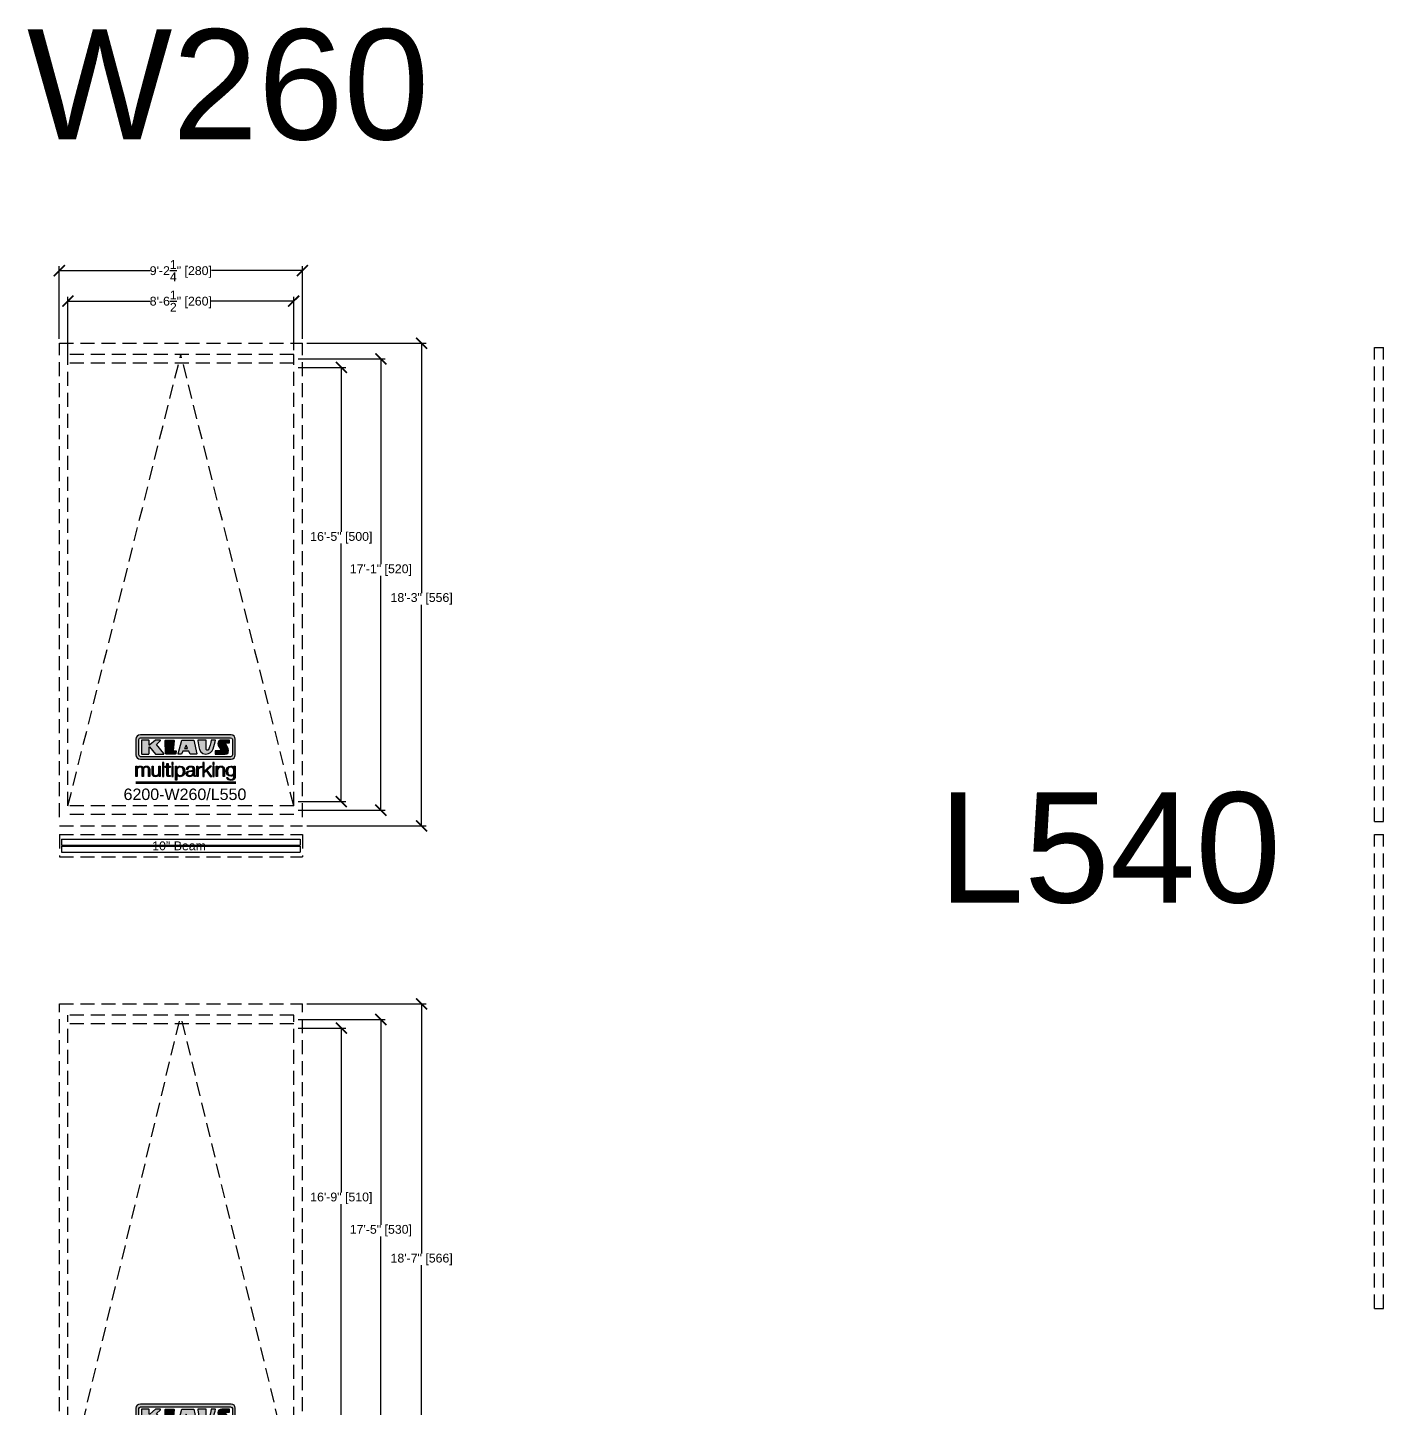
# Model space of a CAD drawing. Extents: x -210816 to 20092, y 4708 to 41486.
# Drawn here: x 17260 to 17874, y 10065 to 10692 of the extents above; entities that cross this region are included whole.
import ezdxf

# ---------------------------------------------------------------- set-up
doc = ezdxf.new("R2010")
doc.units = 0
doc.header["$MEASUREMENT"] = 0
doc.linetypes.add('DASHED', pattern=[0.2067, 0.1654, -0.0413])
doc.linetypes.add('HIDDEN', pattern=[9.525, 6.35, -3.175])
doc.layers.get('0').update_dxf_attribs({"linetype": 'CONTINUOUS'})
doc.layers.get('DEFPOINTS').update_dxf_attribs({"linetype": 'CONTINUOUS'})
for name, color, linetype in [('DIM', 6, 'CONTINUOUS'), ('KLAUS', 30, 'CONTINUOUS'), ('LOGO', 7, 'CONTINUOUS')]:
    doc.layers.add(name, color=color, linetype=linetype)
doc.styles.get("Standard").update_dxf_attribs({"font": 'arial.ttf'})
doc.dimstyles.get("Standard").update_dxf_attribs({"dimtxt": 5, "dimasz": 5, "dimexe": 2, "dimexo": 2, "dimgap": 0.09, "dimtad": 0, "dimtih": 1, "dimtoh": 1, "dimdec": 1, "dimzin": 0, "dimdsep": 46, "dimlunit": 4, "dimtxsty": 'Standard', "dimblk": 'ARCHTICK', "dimcen": -0.09, "dimadec": 0, "dimazin": 0, "dimtfac": 1, "dimtdec": 4, "dimtofl": 0, "dimtmove": 0, "dimatfit": 3, "dimldrblk": 'ARCHTICK', "dimfxl": 1, "dimtolj": 1, "dimtzin": 0, "dimarcsym": 0})

# ---------------------------------------------------------------- blocks, each defined once
blk = doc.blocks.new('A$C7875')
at = {"layer": 'KLAUS', "linetype": 'HIDDEN'}
for p, q in [((0, 0), (0, 215)), ((0, 215), (4, 215)), ((4, 0), (4, 215)), ((0, 0), (4, 0))]:
    blk.add_line(p, q, dxfattribs=at)
blk = doc.blocks.new('A$C6765')
at = {"layer": 'KLAUS', "color": 5, "linetype": 'HIDDEN'}
for p, q in [((0, 10), (110.22, 10)), ((0, 10), (0, 0)), ((110.22, 10), (110.22, 0)), ((0, 0), (110.22, 0))]:
    blk.add_line(p, q, dxfattribs=at)
at = {"layer": 'KLAUS'}
for p, q in [((1, 8), (109.22, 8)), ((1, 8), (1, 5.25)), ((109.22, 8), (109.22, 5.25)), ((1, 5.25), (109.22, 5.25)), ((1, 4.75), (109.22, 4.75)), ((1, 4.75), (1, 2)), ((1, 2), (109.22, 2)), ((109.22, 4.75), (109.22, 2))]:
    blk.add_line(p, q, dxfattribs=at)
at = {"layer": 'DIM', "linetype": 'DASHED'}
blk.add_text('10" Beam', height=4, dxfattribs=at).set_placement((42.14, 2.93))
blk = doc.blocks.new('_ARCHTICK')
at = {"color": 0, "linetype": 'ByBlock', "const_width": 0.15}
blk.add_lwpolyline([(-0.5, -0.5), (0.5, 0.5)], dxfattribs=at)
blk = doc.blocks.new('*D13100')
at = {"layer": 'DEFPOINTS', "color": 0}
for p in [(17380.23, 10541.68), (17380.23, 10336.93), (17419.78, 10336.93)]:
    blk.add_point(p, dxfattribs=at)
at = {"layer": 'DIM', "color": 0, "lineweight": -2}
for p, q in [((17382.23, 10541.68), (17421.78, 10541.68)), ((17419.78, 10541.68), (17419.78, 10448.48)), ((17419.78, 10336.93), (17419.78, 10443.18)), ((17382.23, 10336.93), (17421.78, 10336.93))]:
    blk.add_line(p, q, dxfattribs=at)
at = {"layer": 'DIM', "color": 0, "lineweight": -2, "xscale": 5, "yscale": 5, "zscale": 5}
for p, rotation in [((17419.78, 10541.68), 90), ((17419.78, 10336.93), 270)]:
    blk.add_blockref('_ARCHTICK', p, dxfattribs=dict(at, rotation=rotation))
at = {"layer": 'DIM', "color": 0, "insert": (17419.78, 10445.83), "char_height": 4, "attachment_point": 5}
blk.add_mtext('\\A1;17\'-1" [520]', dxfattribs=at)
blk = doc.blocks.new('*D13101')
at = {"layer": 'DEFPOINTS', "color": 0}
for p in [(17384.17, 10548.8), (17384.17, 10329.8), (17438.27, 10329.8)]:
    blk.add_point(p, dxfattribs=at)
at = {"layer": 'DIM', "color": 0, "lineweight": -2}
for p, q in [((17386.17, 10548.8), (17440.27, 10548.8)), ((17438.27, 10548.8), (17438.27, 10435.43)), ((17438.27, 10329.8), (17438.27, 10430.13)), ((17386.17, 10329.8), (17440.27, 10329.8))]:
    blk.add_line(p, q, dxfattribs=at)
at = {"layer": 'DIM', "color": 0, "lineweight": -2, "xscale": 5, "yscale": 5, "zscale": 5}
for p, rotation in [((17438.27, 10548.8), 90), ((17438.27, 10329.8), 270)]:
    blk.add_blockref('_ARCHTICK', p, dxfattribs=dict(at, rotation=rotation))
at = {"layer": 'DIM', "color": 0, "insert": (17438.27, 10432.78), "char_height": 4, "attachment_point": 5}
blk.add_mtext('\\A1;18\'-3" [556]', dxfattribs=at)
blk = doc.blocks.new('*D13102')
at = {"layer": 'DEFPOINTS', "color": 0}
for p in [(17380.23, 10537.78), (17380.23, 10340.8), (17401.84, 10340.8)]:
    blk.add_point(p, dxfattribs=at)
at = {"layer": 'DIM', "color": 0, "lineweight": -2}
for p, q in [((17382.23, 10537.78), (17403.84, 10537.78)), ((17401.84, 10537.78), (17401.84, 10463.17)), ((17401.84, 10340.8), (17401.84, 10457.86)), ((17382.23, 10340.8), (17403.84, 10340.8))]:
    blk.add_line(p, q, dxfattribs=at)
at = {"layer": 'DIM', "color": 0, "lineweight": -2, "xscale": 5, "yscale": 5, "zscale": 5}
for p, rotation in [((17401.84, 10537.78), 90), ((17401.84, 10340.8), 270)]:
    blk.add_blockref('_ARCHTICK', p, dxfattribs=dict(at, rotation=rotation))
at = {"layer": 'DIM', "color": 0, "insert": (17401.84, 10460.51), "char_height": 4, "attachment_point": 5}
blk.add_mtext('\\A1;16\'-5" [500]', dxfattribs=at)
blk = doc.blocks.new('*D13103')
at = {"layer": 'DEFPOINTS', "color": 0}
for p in [(17380.23, 10241.94), (17380.23, 10033.19), (17419.78, 10033.19)]:
    blk.add_point(p, dxfattribs=at)
at = {"layer": 'DIM', "color": 0, "lineweight": -2}
for p, q in [((17382.23, 10241.94), (17421.78, 10241.94)), ((17419.78, 10241.94), (17419.78, 10148.75)), ((17419.78, 10033.19), (17419.78, 10143.45)), ((17382.23, 10033.19), (17421.78, 10033.19))]:
    blk.add_line(p, q, dxfattribs=at)
at = {"layer": 'DIM', "color": 0, "lineweight": -2, "xscale": 5, "yscale": 5, "zscale": 5}
for p, rotation in [((17419.78, 10241.94), 90), ((17419.78, 10033.19), 270)]:
    blk.add_blockref('_ARCHTICK', p, dxfattribs=dict(at, rotation=rotation))
at = {"layer": 'DIM', "color": 0, "insert": (17419.78, 10146.1), "char_height": 4, "attachment_point": 5}
blk.add_mtext('\\A1;17\'-5" [530]', dxfattribs=at)
blk = doc.blocks.new('*D13104')
at = {"layer": 'DEFPOINTS', "color": 0}
for p in [(17384.17, 10248.97), (17384.17, 10026.17), (17438.27, 10026.17)]:
    blk.add_point(p, dxfattribs=at)
at = {"layer": 'DIM', "color": 0, "lineweight": -2}
for p, q in [((17386.17, 10248.97), (17440.27, 10248.97)), ((17438.27, 10248.97), (17438.27, 10135.7)), ((17438.27, 10026.17), (17438.27, 10130.4)), ((17386.17, 10026.17), (17440.27, 10026.17))]:
    blk.add_line(p, q, dxfattribs=at)
at = {"layer": 'DIM', "color": 0, "lineweight": -2, "xscale": 5, "yscale": 5, "zscale": 5}
for p, rotation in [((17438.27, 10248.97), 90), ((17438.27, 10026.17), 270)]:
    blk.add_blockref('_ARCHTICK', p, dxfattribs=dict(at, rotation=rotation))
at = {"layer": 'DIM', "color": 0, "insert": (17438.27, 10133.05), "char_height": 4, "attachment_point": 5}
blk.add_mtext('\\A1;18\'-7" [566]', dxfattribs=at)
blk = doc.blocks.new('*D13105')
at = {"layer": 'DEFPOINTS', "color": 0}
for p in [(17380.23, 10238.04), (17380.23, 10037.19), (17401.84, 10037.19)]:
    blk.add_point(p, dxfattribs=at)
at = {"layer": 'DIM', "color": 0, "lineweight": -2}
for p, q in [((17382.23, 10238.04), (17403.84, 10238.04)), ((17401.84, 10238.04), (17401.84, 10163.44)), ((17401.84, 10037.19), (17401.84, 10158.13)), ((17382.23, 10037.19), (17403.84, 10037.19))]:
    blk.add_line(p, q, dxfattribs=at)
at = {"layer": 'DIM', "color": 0, "lineweight": -2, "xscale": 5, "yscale": 5, "zscale": 5}
for p, rotation in [((17401.84, 10238.04), 90), ((17401.84, 10037.19), 270)]:
    blk.add_blockref('_ARCHTICK', p, dxfattribs=dict(at, rotation=rotation))
at = {"layer": 'DIM', "color": 0, "insert": (17401.84, 10160.78), "char_height": 4, "attachment_point": 5}
blk.add_mtext('\\A1;16\'-9" [510]', dxfattribs=at)
blk = doc.blocks.new('*D13109')
at = {"layer": 'DEFPOINTS', "color": 0}
for p in [(17384.17, 10581.71), (17273.94, 10548.8), (17384.17, 10548.8)]:
    blk.add_point(p, dxfattribs=at)
at = {"layer": 'DIM', "color": 0, "lineweight": -2}
for p, q in [((17273.94, 10550.8), (17273.94, 10583.71)), ((17384.17, 10550.8), (17384.17, 10583.71)), ((17273.94, 10581.71), (17315.2, 10581.71)), ((17384.17, 10581.71), (17342.91, 10581.71))]:
    blk.add_line(p, q, dxfattribs=at)
at = {"layer": 'DIM', "color": 0, "lineweight": -2, "xscale": 5, "yscale": 5, "zscale": 5, "rotation": 180}
blk.add_blockref('_ARCHTICK', (17273.94, 10581.71), dxfattribs=at)
at = {"layer": 'DIM', "color": 0, "lineweight": -2, "xscale": 5, "yscale": 5, "zscale": 5}
blk.add_blockref('_ARCHTICK', (17384.17, 10581.71), dxfattribs=at)
at = {"layer": 'DIM', "color": 0, "insert": (17329.05, 10581.71), "char_height": 4, "attachment_point": 5}
blk.add_mtext('\\A1;9\'-2{\\H1.000000x;\\S1/4;}" [280]', dxfattribs=at)
blk = doc.blocks.new('*D13110')
at = {"layer": 'DEFPOINTS', "color": 0}
for p in [(17380.23, 10567.87), (17277.87, 10541.68), (17380.23, 10543.68)]:
    blk.add_point(p, dxfattribs=at)
at = {"layer": 'DIM', "color": 0, "lineweight": -2}
for p, q in [((17277.87, 10543.68), (17277.87, 10569.87)), ((17380.23, 10545.68), (17380.23, 10569.87)), ((17277.87, 10567.87), (17315.25, 10567.87)), ((17380.23, 10567.87), (17342.86, 10567.87))]:
    blk.add_line(p, q, dxfattribs=at)
at = {"layer": 'DIM', "color": 0, "lineweight": -2, "xscale": 5, "yscale": 5, "zscale": 5, "rotation": 180}
blk.add_blockref('_ARCHTICK', (17277.87, 10567.87), dxfattribs=at)
at = {"layer": 'DIM', "color": 0, "lineweight": -2, "xscale": 5, "yscale": 5, "zscale": 5}
blk.add_blockref('_ARCHTICK', (17380.23, 10567.87), dxfattribs=at)
at = {"layer": 'DIM', "color": 0, "insert": (17329.05, 10567.87), "char_height": 4, "attachment_point": 5}
blk.add_mtext('\\A1;8\'-6{\\H1.000000x;\\S1/2;}" [260]', dxfattribs=at)
blk = doc.blocks.new('KLAUS')
at = {"layer": 'LOGO'}
h = blk.add_hatch(color=8, dxfattribs=at)
h.dxf.hatch_style = 2
edge = h.paths.add_edge_path()
edge.add_spline(control_points=[(3.6, 29.1), (2.9, 29.1), (2.3, 28.5), (2.3, 27.8), (2.3, 27.8), (2.3, 16.1), (2.3, 16.1), (2.3, 15.4), (2.9, 14.8), (3.6, 14.8), (3.6, 14.8), (71.2, 14.8), (71.2, 14.8), (71.9, 14.8), (72.5, 15.4), (72.5, 16.1), (72.5, 16.1), (72.5, 27.8), (72.5, 27.8), (72.5, 28.5), (71.9, 29.1), (71.2, 29.1), (71.2, 29.1), (3.6, 29.1), (3.6, 29.1), (3.6, 29.1), (3.6, 29.1), (3.6, 29.1)], knot_values=[0, 0, 0, 0, 1, 1, 1, 2, 2, 2, 3, 3, 3, 4, 4, 4, 5, 5, 5, 6, 6, 6, 7, 7, 7, 8, 8, 8, 9, 9, 9, 9], degree=3, periodic=0)
edge = h.paths.add_edge_path()
edge.add_spline(control_points=[(3.4, 31.2), (3.4, 31.2), (71.5, 31.2), (71.5, 31.2), (73.3, 31.2), (74.7, 29.8), (74.7, 28), (74.7, 28), (74.7, 16.2), (74.7, 16.2), (74.7, 14.4), (73.3, 12.9), (71.5, 12.9), (71.5, 12.9), (3.4, 12.9), (3.4, 12.9), (1.6, 12.9), (0.1, 14.4), (0.1, 16.2), (0.1, 16.2), (0.1, 28), (0.1, 28), (0.1, 29.8), (1.6, 31.2), (3.4, 31.2), (3.4, 31.2), (3.4, 31.2), (3.4, 31.2)], knot_values=[0, 0, 0, 0, 1, 1, 1, 2, 2, 2, 3, 3, 3, 4, 4, 4, 5, 5, 5, 6, 6, 6, 7, 7, 7, 8, 8, 8, 9, 9, 9, 9], degree=3, periodic=0)
h = blk.add_hatch(color=8, dxfattribs=at)
h.dxf.hatch_style = 2
edge = h.paths.add_edge_path()
edge.add_spline(control_points=[(4.5, 27.3), (4.5, 27.3), (9.7, 27.3), (9.7, 27.3), (9.8, 27.3), (10, 27.2), (10, 27.1), (10, 27.1), (10, 23.7), (10, 23.7), (10, 23.7), (9.9, 23.6), (10, 23.6), (10.1, 23.5), (10.2, 23.6), (10.2, 23.6), (10.2, 23.6), (10.5, 23.7), (10.5, 23.7), (10.5, 23.7), (14.9, 27.3), (14.9, 27.3), (14.9, 27.3), (18.4, 27.3), (18.4, 27.3), (18.4, 27.3), (18.5, 27.3), (18.6, 27.2), (18.6, 27), (18.5, 26.9), (18.5, 26.9), (18.5, 26.9), (15.5, 24.1), (15.5, 24.1), (15.5, 24.1), (21.1, 17.1), (21.1, 17.1), (21.1, 17.1), (21.1, 16.9), (21.1, 16.9), (21.1, 16.8), (21, 16.8), (21, 16.8), (21, 16.8), (14.7, 16.8), (14.7, 16.8), (14.7, 16.8), (10.3, 22.2), (10.3, 22.2), (10.3, 22.2), (10.2, 22.2), (10.1, 22.2), (10, 22.2), (10, 22.1), (10, 22.1), (10, 22.1), (10, 17.1), (10, 17.1), (10, 16.9), (9.8, 16.8), (9.7, 16.8), (9.7, 16.8), (4.5, 16.8), (4.5, 16.8), (4.4, 16.8), (4.2, 16.9), (4.2, 17.1), (4.2, 17.1), (4.2, 27.1), (4.2, 27.1), (4.2, 27.2), (4.4, 27.3), (4.5, 27.3), (4.5, 27.3), (4.5, 27.3), (4.5, 27.3)], knot_values=[0, 0, 0, 0, 1, 1, 1, 2, 2, 2, 3, 3, 3, 4, 4, 4, 5, 5, 5, 6, 6, 6, 7, 7, 7, 8, 8, 8, 9, 9, 9, 10, 10, 10, 11, 11, 11, 12, 12, 12, 13, 13, 13, 14, 14, 14, 15, 15, 15, 16, 16, 16, 17, 17, 17, 18, 18, 18, 19, 19, 19, 20, 20, 20, 21, 21, 21, 22, 22, 22, 23, 23, 23, 24, 24, 24, 25, 25, 25, 25], degree=3, periodic=0)
h = blk.add_hatch(color=8, dxfattribs=at)
h.dxf.hatch_style = 2
h.paths.add_polyline_path([(22.4, 17.1), (22, 27.1), (22.2, 27.3), (28.5, 27.3), (28.9, 27), (28, 19.1), (30.3, 19.1), (30.4, 18.9), (30.1, 17), (29.5, 16.8), (22.6, 16.8)])
h = blk.add_hatch(color=8, dxfattribs=at)
h.paths.add_polyline_path([(36.5, 21), (38.9, 21), (37.9, 23.6)])
h.paths.add_polyline_path([(34.5, 27.3), (43.6, 27.3), (45.8, 16.9), (45.6, 16.8), (40.8, 16.8), (39.9, 18.9), (35.4, 18.9), (34.3, 16.8), (31.8, 16.8), (31.7, 17)])
h = blk.add_hatch(color=8, dxfattribs=at)
h.dxf.hatch_style = 2
edge = h.paths.add_edge_path()
edge.add_spline(control_points=[(52.7, 27.3), (52.7, 27.3), (52.9, 20.1), (52.9, 20.1), (53, 19.9), (53.2, 19.8), (53.4, 19.7), (53.9, 19.6), (54.4, 19.6), (54.6, 20), (55.2, 21.3), (56.3, 25.4), (56.6, 27.3), (56.6, 27.3), (59.8, 27.3), (59.8, 27.3), (58.8, 23.9), (58.6, 16.8), (52.6, 16.8), (48.7, 16.7), (48, 19.4), (47.3, 22.2), (46.9, 23.7), (46.5, 27.3), (46.5, 27.3), (46.5, 27.3), (52.7, 27.3), (52.7, 27.3), (52.7, 27.3), (52.7, 27.3), (52.7, 27.3)], knot_values=[0, 0, 0, 0, 1, 1, 1, 2, 2, 2, 3, 3, 3, 4, 4, 4, 5, 5, 5, 6, 6, 6, 7, 7, 7, 8, 8, 8, 9, 9, 9, 10, 10, 10, 10], degree=3, periodic=0)
h = blk.add_hatch(color=8, dxfattribs=at)
h.dxf.hatch_style = 2
edge = h.paths.add_edge_path()
edge.add_spline(control_points=[(64.5, 27.3), (64.5, 27.3), (70.3, 27.3), (70.3, 27.3), (70.3, 26.5), (70.3, 26), (70.3, 25.1), (70.3, 25.1), (67.3, 25.1), (67.3, 25.1), (67.2, 25), (67.2, 25.1), (67.2, 24.9), (67.2, 24.9), (69.7, 20.4), (69.7, 19.6), (69.7, 16.4), (67.2, 16.8), (65.9, 16.8), (65.9, 16.8), (59.6, 16.8), (59.6, 16.8), (59.6, 17.8), (59.6, 18.2), (59.6, 19.1), (59.6, 19.1), (63.8, 19.1), (63.8, 19.1), (63.8, 19.2), (63.8, 19.1), (63.8, 19.3), (63.8, 20.3), (61.6, 23.1), (61.6, 24.6), (61.6, 26.3), (62.8, 27.3), (64.5, 27.3), (64.5, 27.3), (64.5, 27.3), (64.5, 27.3)], knot_values=[0, 0, 0, 0, 1, 1, 1, 2, 2, 2, 3, 3, 3, 4, 4, 4, 5, 5, 5, 6, 6, 6, 7, 7, 7, 8, 8, 8, 9, 9, 9, 10, 10, 10, 11, 11, 11, 12, 12, 12, 13, 13, 13, 13], degree=3, periodic=0)
h = blk.add_hatch(color=30, dxfattribs=at)
h.dxf.hatch_style = 2
h.paths.add_polyline_path([(20.1, 0), (21, 0), (21, 10.5), (20.1, 10.5)])
h = blk.add_hatch(color=30, dxfattribs=at)
h.paths.add_polyline_path([(27.1, 0), (28, 0), (28, 7.6), (27.1, 7.6)])
h.paths.add_polyline_path([(27.1, 9), (28, 9), (28, 10.5), (27.1, 10.5)])
h = blk.add_hatch(color=30, dxfattribs=at)
h.dxf.hatch_style = 2
h.paths.add_polyline_path([(50.4, 0), (51.3, 0), (51.3, 2.9), (52.8, 4.1), (55.8, 0), (57, 0), (53.5, 4.8), (56.7, 7.6), (55.5, 7.6), (51.3, 3.9), (51.3, 10.5), (50.4, 10.5)])
h = blk.add_hatch(color=30, dxfattribs=at)
h.paths.add_polyline_path([(57.7, 0), (58.7, 0), (58.7, 7.6), (57.7, 7.6)])
h.paths.add_polyline_path([(57.7, 9), (58.7, 9), (58.7, 10.5), (57.7, 10.5)])
h = blk.add_hatch(color=30, dxfattribs=at)
h.dxf.hatch_style = 2
edge = h.paths.add_edge_path()
edge.add_spline(control_points=[(0, 0), (0, 0), (0.9, 0), (0.9, 0), (0.9, 0), (0.9, 4.2), (0.9, 4.2), (0.9, 5.8), (1.6, 7), (3.2, 7), (4.3, 7), (4.8, 6.1), (4.8, 5.1), (4.8, 5.1), (4.8, 0), (4.8, 0), (4.8, 0), (5.7, 0), (5.7, 0), (5.7, 0), (5.7, 4.3), (5.7, 4.3), (5.7, 5.7), (6.1, 7), (7.7, 7), (9, 7), (9.5, 6.3), (9.5, 5.1), (9.5, 5.1), (9.5, 0), (9.5, 0), (9.5, 0), (10.4, 0), (10.4, 0), (10.4, 0), (10.4, 5.1), (10.4, 5.1), (10.4, 6.9), (9.6, 7.8), (7.9, 7.8), (6.9, 7.8), (6, 7.3), (5.5, 6.3), (5.3, 7.3), (4.4, 7.8), (3.4, 7.8), (2.2, 7.8), (1.4, 7.2), (0.9, 6.3), (0.9, 6.3), (0.9, 6.3), (0.9, 6.3), (0.9, 6.3), (0.9, 7.6), (0.9, 7.6), (0.9, 7.6), (0, 7.6), (0, 7.6), (0, 7.6), (0, 0), (0, 0), (0, 0), (0, 0), (0, 0)], knot_values=[0, 0, 0, 0, 1, 1, 1, 2, 2, 2, 3, 3, 3, 4, 4, 4, 5, 5, 5, 6, 6, 6, 7, 7, 7, 8, 8, 8, 9, 9, 9, 10, 10, 10, 11, 11, 11, 12, 12, 12, 13, 13, 13, 14, 14, 14, 15, 15, 15, 16, 16, 16, 17, 17, 17, 18, 18, 18, 19, 19, 19, 20, 20, 20, 21, 21, 21, 21], degree=3, periodic=0)
h = blk.add_hatch(color=30, dxfattribs=at)
h.dxf.hatch_style = 2
edge = h.paths.add_edge_path()
edge.add_spline(control_points=[(18.3, 7.6), (18.3, 7.6), (17.4, 7.6), (17.4, 7.6), (17.4, 7.6), (17.4, 3.6), (17.4, 3.6), (17.4, 2), (16.7, 0.6), (15.1, 0.6), (13.7, 0.6), (13.1, 1.3), (13.1, 2.6), (13.1, 2.6), (13.1, 7.6), (13.1, 7.6), (13.1, 7.6), (12.2, 7.6), (12.2, 7.6), (12.2, 7.6), (12.2, 2.6), (12.2, 2.6), (12.2, 0.9), (12.9, -0.2), (14.8, -0.2), (16, -0.2), (17, 0.4), (17.4, 1.4), (17.4, 1.4), (17.5, 1.4), (17.5, 1.4), (17.5, 1.4), (17.5, 0), (17.5, 0), (17.5, 0), (18.3, 0), (18.3, 0), (18.3, 0), (18.3, 7.6), (18.3, 7.6), (18.3, 7.6), (18.3, 7.6), (18.3, 7.6)], knot_values=[0, 0, 0, 0, 1, 1, 1, 2, 2, 2, 3, 3, 3, 4, 4, 4, 5, 5, 5, 6, 6, 6, 7, 7, 7, 8, 8, 8, 9, 9, 9, 10, 10, 10, 11, 11, 11, 12, 12, 12, 13, 13, 13, 14, 14, 14, 14], degree=3, periodic=0)
h = blk.add_hatch(color=30, dxfattribs=at)
h.dxf.hatch_style = 2
edge = h.paths.add_edge_path()
edge.add_spline(control_points=[(24.2, 9.8), (24.2, 9.8), (23.3, 9.8), (23.3, 9.8), (23.3, 9.8), (23.3, 7.6), (23.3, 7.6), (23.3, 7.6), (22, 7.6), (22, 7.6), (22, 7.6), (22, 6.8), (22, 6.8), (22, 6.8), (23.3, 6.8), (23.3, 6.8), (23.3, 6.8), (23.3, 1.6), (23.3, 1.6), (23.3, 0.3), (23.7, -0.1), (24.9, -0.1), (25.2, -0.1), (25.5, -0.1), (25.8, -0.1), (25.8, -0.1), (25.8, 0.7), (25.8, 0.7), (25.5, 0.7), (25.2, 0.7), (25, 0.7), (24.3, 0.7), (24.2, 1.1), (24.2, 1.7), (24.2, 1.7), (24.2, 6.8), (24.2, 6.8), (24.2, 6.8), (25.8, 6.8), (25.8, 6.8), (25.8, 6.8), (25.8, 7.6), (25.8, 7.6), (25.8, 7.6), (24.2, 7.6), (24.2, 7.6), (24.2, 7.6), (24.2, 9.8), (24.2, 9.8), (24.2, 9.8), (24.2, 9.8), (24.2, 9.8)], knot_values=[0, 0, 0, 0, 1, 1, 1, 2, 2, 2, 3, 3, 3, 4, 4, 4, 5, 5, 5, 6, 6, 6, 7, 7, 7, 8, 8, 8, 9, 9, 9, 10, 10, 10, 11, 11, 11, 12, 12, 12, 13, 13, 13, 14, 14, 14, 15, 15, 15, 16, 16, 16, 17, 17, 17, 17], degree=3, periodic=0)
h = blk.add_hatch(color=30, dxfattribs=at)
edge = h.paths.add_edge_path()
edge.add_spline(control_points=[(35.8, 3.8), (35.8, 2.2), (35.1, 0.6), (33.4, 0.6), (31.4, 0.6), (30.7, 2.2), (30.7, 3.8), (30.7, 5.5), (31.3, 7), (33.4, 7), (35.1, 7), (35.8, 5.3), (35.8, 3.8), (35.8, 3.8), (35.8, 3.8), (35.8, 3.8)], knot_values=[0, 0, 0, 0, 1, 1, 1, 2, 2, 2, 3, 3, 3, 4, 4, 4, 5, 5, 5, 5], degree=3, periodic=0)
edge = h.paths.add_edge_path()
edge.add_spline(control_points=[(29.8, -2.8), (29.8, -2.8), (30.7, -2.8), (30.7, -2.8), (30.7, -2.8), (30.7, 1.4), (30.7, 1.4), (30.7, 1.4), (30.7, 1.4), (30.7, 1.4), (31.1, 0.4), (32.2, -0.2), (33.4, -0.2), (35.7, -0.2), (36.8, 1.6), (36.8, 3.8), (36.8, 5.9), (35.7, 7.8), (33.4, 7.8), (32.2, 7.8), (31.1, 7.1), (30.7, 6.1), (30.7, 6.1), (30.6, 6.1), (30.6, 6.1), (30.6, 6.1), (30.6, 7.6), (30.6, 7.6), (30.6, 7.6), (29.8, 7.6), (29.8, 7.6), (29.8, 7.6), (29.8, -2.8), (29.8, -2.8), (29.8, -2.8), (29.8, -2.8), (29.8, -2.8)], knot_values=[0, 0, 0, 0, 1, 1, 1, 2, 2, 2, 3, 3, 3, 4, 4, 4, 5, 5, 5, 6, 6, 6, 7, 7, 7, 8, 8, 8, 9, 9, 9, 10, 10, 10, 11, 11, 11, 12, 12, 12, 12], degree=3, periodic=0)
h = blk.add_hatch(color=30, dxfattribs=at)
edge = h.paths.add_edge_path()
edge.add_spline(control_points=[(43, 2.9), (43, 1.4), (41.8, 0.6), (40.4, 0.6), (39.5, 0.6), (38.7, 1.1), (38.7, 2), (38.7, 3.5), (40.7, 3.5), (42.2, 3.8), (42.5, 3.8), (42.9, 3.9), (43, 4.1), (43, 4.1), (43, 4.1), (43, 4.1), (43, 4.1), (43, 2.9), (43, 2.9), (43, 2.9), (43, 2.9), (43, 2.9)], knot_values=[0, 0, 0, 0, 1, 1, 1, 2, 2, 2, 3, 3, 3, 4, 4, 4, 5, 5, 5, 6, 6, 6, 7, 7, 7, 7], degree=3, periodic=0)
edge = h.paths.add_edge_path()
edge.add_spline(control_points=[(39, 5.2), (39.1, 6.5), (39.9, 7), (41.1, 7), (42.1, 7), (43, 6.7), (43, 5.4), (43, 4.6), (42.6, 4.5), (41.8, 4.4), (39.9, 4.2), (37.8, 4.1), (37.8, 2), (37.8, 0.5), (38.9, -0.2), (40.3, -0.2), (41.8, -0.2), (42.4, 0.3), (43.1, 1.3), (43.1, 1.3), (43.1, 1.3), (43.1, 1.3), (43.1, 0.5), (43.2, 0), (44.2, 0), (44.4, 0), (44.6, 0), (44.8, 0.1), (44.8, 0.1), (44.8, 0.8), (44.8, 0.8), (44.7, 0.8), (44.6, 0.8), (44.5, 0.8), (44.1, 0.8), (44, 1), (44, 1.3), (44, 1.3), (44, 5.3), (44, 5.3), (44, 7.4), (42.5, 7.8), (41.2, 7.8), (39.4, 7.8), (38.2, 7), (38.1, 5.2), (38.1, 5.2), (39, 5.2), (39, 5.2), (39, 5.2), (39, 5.2), (39, 5.2)], knot_values=[0, 0, 0, 0, 1, 1, 1, 2, 2, 2, 3, 3, 3, 4, 4, 4, 5, 5, 5, 6, 6, 6, 7, 7, 7, 8, 8, 8, 9, 9, 9, 10, 10, 10, 11, 11, 11, 12, 12, 12, 13, 13, 13, 14, 14, 14, 15, 15, 15, 16, 16, 16, 17, 17, 17, 17], degree=3, periodic=0)
h = blk.add_hatch(color=30, dxfattribs=at)
h.dxf.hatch_style = 2
edge = h.paths.add_edge_path()
edge.add_spline(control_points=[(45.8, 0), (45.8, 0), (46.7, 0), (46.7, 0), (46.7, 0), (46.7, 4), (46.7, 4), (46.7, 5.6), (47.9, 6.8), (49.5, 6.7), (49.5, 6.7), (49.5, 7.7), (49.5, 7.7), (48.2, 7.7), (47.1, 7), (46.7, 5.8), (46.7, 5.8), (46.6, 5.8), (46.6, 5.8), (46.6, 5.8), (46.6, 7.6), (46.6, 7.6), (46.6, 7.6), (45.8, 7.6), (45.8, 7.6), (45.8, 7.6), (45.8, 0), (45.8, 0), (45.8, 0), (45.8, 0), (45.8, 0)], knot_values=[0, 0, 0, 0, 1, 1, 1, 2, 2, 2, 3, 3, 3, 4, 4, 4, 5, 5, 5, 6, 6, 6, 7, 7, 7, 8, 8, 8, 9, 9, 9, 10, 10, 10, 10], degree=3, periodic=0)
h = blk.add_hatch(color=30, dxfattribs=at)
h.dxf.hatch_style = 2
edge = h.paths.add_edge_path()
edge.add_spline(control_points=[(60.4, 0), (60.4, 0), (61.3, 0), (61.3, 0), (61.3, 0), (61.3, 4.4), (61.3, 4.4), (61.4, 5.9), (62.2, 7), (63.7, 7), (65.2, 7), (65.6, 6), (65.6, 4.7), (65.6, 4.7), (65.6, 0), (65.6, 0), (65.6, 0), (66.5, 0), (66.5, 0), (66.5, 0), (66.5, 4.9), (66.5, 4.9), (66.5, 6.7), (65.9, 7.8), (63.8, 7.8), (62.7, 7.8), (61.7, 7.2), (61.4, 6.3), (61.4, 6.3), (61.3, 6.3), (61.3, 6.3), (61.3, 6.3), (61.3, 7.6), (61.3, 7.6), (61.3, 7.6), (60.4, 7.6), (60.4, 7.6), (60.4, 7.6), (60.4, 0), (60.4, 0), (60.4, 0), (60.4, 0), (60.4, 0)], knot_values=[0, 0, 0, 0, 1, 1, 1, 2, 2, 2, 3, 3, 3, 4, 4, 4, 5, 5, 5, 6, 6, 6, 7, 7, 7, 8, 8, 8, 9, 9, 9, 10, 10, 10, 11, 11, 11, 12, 12, 12, 13, 13, 13, 14, 14, 14, 14], degree=3, periodic=0)
h = blk.add_hatch(color=30, dxfattribs=at)
edge = h.paths.add_edge_path()
edge.add_spline(control_points=[(71.3, 0.9), (69.6, 0.9), (68.8, 2.3), (68.8, 3.9), (68.8, 5.4), (69.6, 7), (71.3, 7), (73.1, 7), (73.7, 5.3), (73.7, 3.9), (73.7, 2.3), (72.9, 0.9), (71.3, 0.9), (71.3, 0.9), (71.3, 0.9), (71.3, 0.9)], knot_values=[0, 0, 0, 0, 1, 1, 1, 2, 2, 2, 3, 3, 3, 4, 4, 4, 5, 5, 5, 5], degree=3, periodic=0)
edge = h.paths.add_edge_path()
edge.add_spline(control_points=[(74.7, 7.6), (74.7, 7.6), (73.7, 7.6), (73.7, 7.6), (73.7, 7.6), (73.7, 6.3), (73.7, 6.3), (73.7, 6.3), (73.7, 6.3), (73.7, 6.3), (73.4, 7.1), (72.4, 7.8), (71.3, 7.8), (69.1, 7.8), (67.9, 6), (67.9, 4), (67.9, 1.8), (68.9, 0.1), (71.3, 0.1), (72.4, 0.1), (73.3, 0.7), (73.7, 1.6), (73.7, 1.6), (73.7, 1.6), (73.7, 1.6), (73.7, 1.6), (73.7, 0.6), (73.7, 0.6), (73.7, -1.2), (73, -2.2), (71.3, -2.2), (70.3, -2.2), (69.3, -1.8), (69.1, -0.7), (69.1, -0.7), (68.2, -0.7), (68.2, -0.7), (68.3, -2.3), (69.8, -3), (71.3, -3), (73.8, -3), (74.7, -1.6), (74.7, 0.6), (74.7, 0.6), (74.7, 7.6), (74.7, 7.6), (74.7, 7.6), (74.7, 7.6), (74.7, 7.6)], knot_values=[0, 0, 0, 0, 1, 1, 1, 2, 2, 2, 3, 3, 3, 4, 4, 4, 5, 5, 5, 6, 6, 6, 7, 7, 7, 8, 8, 8, 9, 9, 9, 10, 10, 10, 11, 11, 11, 12, 12, 12, 13, 13, 13, 14, 14, 14, 15, 15, 15, 16, 16, 16, 16], degree=3, periodic=0)
for points in [[(22.4, 17.1), (22, 27.1), (22.2, 27.3), (28.5, 27.3), (28.9, 27), (28, 19.1), (30.3, 19.1), (30.4, 18.9), (30.1, 17), (29.5, 16.8), (22.6, 16.8), (22.4, 17.1), (22.4, 17.1)], [(34.5, 27.3), (43.6, 27.3), (45.8, 16.9), (45.6, 16.8), (40.8, 16.8), (39.9, 18.9), (35.4, 18.9), (34.3, 16.8), (31.8, 16.8), (31.7, 17), (34.5, 27.3), (34.5, 27.3)], [(36.5, 21), (38.9, 21), (37.9, 23.6), (36.5, 21), (36.5, 21)], [(20.1, 0), (21, 0), (21, 10.5), (20.1, 10.5), (20.1, 0), (20.1, 0)], [(27.1, 9), (28, 9), (28, 10.5), (27.1, 10.5), (27.1, 9), (27.1, 9)], [(50.4, 0), (51.3, 0), (51.3, 2.9), (52.8, 4.1), (55.8, 0), (57, 0), (53.5, 4.8), (56.7, 7.6), (55.5, 7.6), (51.3, 3.9), (51.3, 10.5), (50.4, 10.5), (50.4, 0), (50.4, 0)], [(57.7, 9), (58.7, 9), (58.7, 10.5), (57.7, 10.5), (57.7, 9), (57.7, 9)], [(27.1, 0), (28, 0), (28, 7.6), (27.1, 7.6), (27.1, 0), (27.1, 0)], [(57.7, 0), (58.7, 0), (58.7, 7.6), (57.7, 7.6), (57.7, 0), (57.7, 0)]]:
    blk.add_lwpolyline(points, dxfattribs=at)
for points, knots in [([(3.4, 31.2), (3.4, 31.2), (71.5, 31.2), (71.5, 31.2), (73.3, 31.2), (74.7, 29.8), (74.7, 28), (74.7, 28), (74.7, 16.2), (74.7, 16.2), (74.7, 14.4), (73.3, 12.9), (71.5, 12.9), (71.5, 12.9), (3.4, 12.9), (3.4, 12.9), (1.6, 12.9), (0.1, 14.4), (0.1, 16.2), (0.1, 16.2), (0.1, 28), (0.1, 28), (0.1, 29.8), (1.6, 31.2), (3.4, 31.2), (3.4, 31.2), (3.4, 31.2), (3.4, 31.2)], [0, 0, 0, 0, 1, 1, 1, 2, 2, 2, 3, 3, 3, 4, 4, 4, 5, 5, 5, 6, 6, 6, 7, 7, 7, 8, 8, 8, 9, 9, 9, 9]), ([(3.6, 29.1), (2.9, 29.1), (2.3, 28.5), (2.3, 27.8), (2.3, 27.8), (2.3, 16.1), (2.3, 16.1), (2.3, 15.4), (2.9, 14.8), (3.6, 14.8), (3.6, 14.8), (71.2, 14.8), (71.2, 14.8), (71.9, 14.8), (72.5, 15.4), (72.5, 16.1), (72.5, 16.1), (72.5, 27.8), (72.5, 27.8), (72.5, 28.5), (71.9, 29.1), (71.2, 29.1), (71.2, 29.1), (3.6, 29.1), (3.6, 29.1), (3.6, 29.1), (3.6, 29.1), (3.6, 29.1)], [0, 0, 0, 0, 1, 1, 1, 2, 2, 2, 3, 3, 3, 4, 4, 4, 5, 5, 5, 6, 6, 6, 7, 7, 7, 8, 8, 8, 9, 9, 9, 9]), ([(4.5, 27.3), (4.5, 27.3), (9.7, 27.3), (9.7, 27.3), (9.8, 27.3), (10, 27.2), (10, 27.1), (10, 27.1), (10, 23.7), (10, 23.7), (10, 23.7), (9.9, 23.6), (10, 23.6), (10.1, 23.5), (10.2, 23.6), (10.2, 23.6), (10.2, 23.6), (10.5, 23.7), (10.5, 23.7), (10.5, 23.7), (14.9, 27.3), (14.9, 27.3), (14.9, 27.3), (18.4, 27.3), (18.4, 27.3), (18.4, 27.3), (18.5, 27.3), (18.6, 27.2), (18.6, 27), (18.5, 26.9), (18.5, 26.9), (18.5, 26.9), (15.5, 24.1), (15.5, 24.1), (15.5, 24.1), (21.1, 17.1), (21.1, 17.1), (21.1, 17.1), (21.1, 16.9), (21.1, 16.9), (21.1, 16.8), (21, 16.8), (21, 16.8), (21, 16.8), (14.7, 16.8), (14.7, 16.8), (14.7, 16.8), (10.3, 22.2), (10.3, 22.2), (10.3, 22.2), (10.2, 22.2), (10.1, 22.2), (10, 22.2), (10, 22.1), (10, 22.1), (10, 22.1), (10, 17.1), (10, 17.1), (10, 16.9), (9.8, 16.8), (9.7, 16.8), (9.7, 16.8), (4.5, 16.8), (4.5, 16.8), (4.4, 16.8), (4.2, 16.9), (4.2, 17.1), (4.2, 17.1), (4.2, 27.1), (4.2, 27.1), (4.2, 27.2), (4.4, 27.3), (4.5, 27.3), (4.5, 27.3), (4.5, 27.3), (4.5, 27.3)], [0, 0, 0, 0, 1, 1, 1, 2, 2, 2, 3, 3, 3, 4, 4, 4, 5, 5, 5, 6, 6, 6, 7, 7, 7, 8, 8, 8, 9, 9, 9, 10, 10, 10, 11, 11, 11, 12, 12, 12, 13, 13, 13, 14, 14, 14, 15, 15, 15, 16, 16, 16, 17, 17, 17, 18, 18, 18, 19, 19, 19, 20, 20, 20, 21, 21, 21, 22, 22, 22, 23, 23, 23, 24, 24, 24, 25, 25, 25, 25]), ([(52.7, 27.3), (52.7, 27.3), (52.9, 20.1), (52.9, 20.1), (53, 19.9), (53.2, 19.8), (53.4, 19.7), (53.9, 19.6), (54.4, 19.6), (54.6, 20), (55.2, 21.3), (56.3, 25.4), (56.6, 27.3), (56.6, 27.3), (59.8, 27.3), (59.8, 27.3), (58.8, 23.9), (58.6, 16.8), (52.6, 16.8), (48.7, 16.7), (48, 19.4), (47.3, 22.2), (46.9, 23.7), (46.5, 27.3), (46.5, 27.3), (46.5, 27.3), (52.7, 27.3), (52.7, 27.3), (52.7, 27.3), (52.7, 27.3), (52.7, 27.3)], [0, 0, 0, 0, 1, 1, 1, 2, 2, 2, 3, 3, 3, 4, 4, 4, 5, 5, 5, 6, 6, 6, 7, 7, 7, 8, 8, 8, 9, 9, 9, 10, 10, 10, 10]), ([(64.5, 27.3), (64.5, 27.3), (70.3, 27.3), (70.3, 27.3), (70.3, 26.5), (70.3, 26), (70.3, 25.1), (70.3, 25.1), (67.3, 25.1), (67.3, 25.1), (67.2, 25), (67.2, 25.1), (67.2, 24.9), (67.2, 24.9), (69.7, 20.4), (69.7, 19.6), (69.7, 16.4), (67.2, 16.8), (65.9, 16.8), (65.9, 16.8), (59.6, 16.8), (59.6, 16.8), (59.6, 17.8), (59.6, 18.2), (59.6, 19.1), (59.6, 19.1), (63.8, 19.1), (63.8, 19.1), (63.8, 19.2), (63.8, 19.1), (63.8, 19.3), (63.8, 20.3), (61.6, 23.1), (61.6, 24.6), (61.6, 26.3), (62.8, 27.3), (64.5, 27.3), (64.5, 27.3), (64.5, 27.3), (64.5, 27.3)], [0, 0, 0, 0, 1, 1, 1, 2, 2, 2, 3, 3, 3, 4, 4, 4, 5, 5, 5, 6, 6, 6, 7, 7, 7, 8, 8, 8, 9, 9, 9, 10, 10, 10, 11, 11, 11, 12, 12, 12, 13, 13, 13, 13]), ([(0, 0), (0, 0), (0.9, 0), (0.9, 0), (0.9, 0), (0.9, 4.2), (0.9, 4.2), (0.9, 5.8), (1.6, 7), (3.2, 7), (4.3, 7), (4.8, 6.1), (4.8, 5.1), (4.8, 5.1), (4.8, 0), (4.8, 0), (4.8, 0), (5.7, 0), (5.7, 0), (5.7, 0), (5.7, 4.3), (5.7, 4.3), (5.7, 5.7), (6.1, 7), (7.7, 7), (9, 7), (9.5, 6.3), (9.5, 5.1), (9.5, 5.1), (9.5, 0), (9.5, 0), (9.5, 0), (10.4, 0), (10.4, 0), (10.4, 0), (10.4, 5.1), (10.4, 5.1), (10.4, 6.9), (9.6, 7.8), (7.9, 7.8), (6.9, 7.8), (6, 7.3), (5.5, 6.3), (5.3, 7.3), (4.4, 7.8), (3.4, 7.8), (2.2, 7.8), (1.4, 7.2), (0.9, 6.3), (0.9, 6.3), (0.9, 6.3), (0.9, 6.3), (0.9, 6.3), (0.9, 7.6), (0.9, 7.6), (0.9, 7.6), (0, 7.6), (0, 7.6), (0, 7.6), (0, 0), (0, 0), (0, 0), (0, 0), (0, 0)], [0, 0, 0, 0, 1, 1, 1, 2, 2, 2, 3, 3, 3, 4, 4, 4, 5, 5, 5, 6, 6, 6, 7, 7, 7, 8, 8, 8, 9, 9, 9, 10, 10, 10, 11, 11, 11, 12, 12, 12, 13, 13, 13, 14, 14, 14, 15, 15, 15, 16, 16, 16, 17, 17, 17, 18, 18, 18, 19, 19, 19, 20, 20, 20, 21, 21, 21, 21]), ([(18.3, 7.6), (18.3, 7.6), (17.4, 7.6), (17.4, 7.6), (17.4, 7.6), (17.4, 3.6), (17.4, 3.6), (17.4, 2), (16.7, 0.6), (15.1, 0.6), (13.7, 0.6), (13.1, 1.3), (13.1, 2.6), (13.1, 2.6), (13.1, 7.6), (13.1, 7.6), (13.1, 7.6), (12.2, 7.6), (12.2, 7.6), (12.2, 7.6), (12.2, 2.6), (12.2, 2.6), (12.2, 0.9), (12.9, -0.2), (14.8, -0.2), (16, -0.2), (17, 0.4), (17.4, 1.4), (17.4, 1.4), (17.5, 1.4), (17.5, 1.4), (17.5, 1.4), (17.5, 0), (17.5, 0), (17.5, 0), (18.3, 0), (18.3, 0), (18.3, 0), (18.3, 7.6), (18.3, 7.6), (18.3, 7.6), (18.3, 7.6), (18.3, 7.6)], [0, 0, 0, 0, 1, 1, 1, 2, 2, 2, 3, 3, 3, 4, 4, 4, 5, 5, 5, 6, 6, 6, 7, 7, 7, 8, 8, 8, 9, 9, 9, 10, 10, 10, 11, 11, 11, 12, 12, 12, 13, 13, 13, 14, 14, 14, 14]), ([(24.2, 9.8), (24.2, 9.8), (23.3, 9.8), (23.3, 9.8), (23.3, 9.8), (23.3, 7.6), (23.3, 7.6), (23.3, 7.6), (22, 7.6), (22, 7.6), (22, 7.6), (22, 6.8), (22, 6.8), (22, 6.8), (23.3, 6.8), (23.3, 6.8), (23.3, 6.8), (23.3, 1.6), (23.3, 1.6), (23.3, 0.3), (23.7, -0.1), (24.9, -0.1), (25.2, -0.1), (25.5, -0.1), (25.8, -0.1), (25.8, -0.1), (25.8, 0.7), (25.8, 0.7), (25.5, 0.7), (25.2, 0.7), (25, 0.7), (24.3, 0.7), (24.2, 1.1), (24.2, 1.7), (24.2, 1.7), (24.2, 6.8), (24.2, 6.8), (24.2, 6.8), (25.8, 6.8), (25.8, 6.8), (25.8, 6.8), (25.8, 7.6), (25.8, 7.6), (25.8, 7.6), (24.2, 7.6), (24.2, 7.6), (24.2, 7.6), (24.2, 9.8), (24.2, 9.8), (24.2, 9.8), (24.2, 9.8), (24.2, 9.8)], [0, 0, 0, 0, 1, 1, 1, 2, 2, 2, 3, 3, 3, 4, 4, 4, 5, 5, 5, 6, 6, 6, 7, 7, 7, 8, 8, 8, 9, 9, 9, 10, 10, 10, 11, 11, 11, 12, 12, 12, 13, 13, 13, 14, 14, 14, 15, 15, 15, 16, 16, 16, 17, 17, 17, 17]), ([(29.8, -2.8), (29.8, -2.8), (30.7, -2.8), (30.7, -2.8), (30.7, -2.8), (30.7, 1.4), (30.7, 1.4), (30.7, 1.4), (30.7, 1.4), (30.7, 1.4), (31.1, 0.4), (32.2, -0.2), (33.4, -0.2), (35.7, -0.2), (36.8, 1.6), (36.8, 3.8), (36.8, 5.9), (35.7, 7.8), (33.4, 7.8), (32.2, 7.8), (31.1, 7.1), (30.7, 6.1), (30.7, 6.1), (30.6, 6.1), (30.6, 6.1), (30.6, 6.1), (30.6, 7.6), (30.6, 7.6), (30.6, 7.6), (29.8, 7.6), (29.8, 7.6), (29.8, 7.6), (29.8, -2.8), (29.8, -2.8), (29.8, -2.8), (29.8, -2.8), (29.8, -2.8)], [0, 0, 0, 0, 1, 1, 1, 2, 2, 2, 3, 3, 3, 4, 4, 4, 5, 5, 5, 6, 6, 6, 7, 7, 7, 8, 8, 8, 9, 9, 9, 10, 10, 10, 11, 11, 11, 12, 12, 12, 12]), ([(35.8, 3.8), (35.8, 2.2), (35.1, 0.6), (33.4, 0.6), (31.4, 0.6), (30.7, 2.2), (30.7, 3.8), (30.7, 5.5), (31.3, 7), (33.4, 7), (35.1, 7), (35.8, 5.3), (35.8, 3.8), (35.8, 3.8), (35.8, 3.8), (35.8, 3.8)], [0, 0, 0, 0, 1, 1, 1, 2, 2, 2, 3, 3, 3, 4, 4, 4, 5, 5, 5, 5]), ([(39, 5.2), (39.1, 6.5), (39.9, 7), (41.1, 7), (42.1, 7), (43, 6.7), (43, 5.4), (43, 4.6), (42.6, 4.5), (41.8, 4.4), (39.9, 4.2), (37.8, 4.1), (37.8, 2), (37.8, 0.5), (38.9, -0.2), (40.3, -0.2), (41.8, -0.2), (42.4, 0.3), (43.1, 1.3), (43.1, 1.3), (43.1, 1.3), (43.1, 1.3), (43.1, 0.5), (43.2, 0), (44.2, 0), (44.4, 0), (44.6, 0), (44.8, 0.1), (44.8, 0.1), (44.8, 0.8), (44.8, 0.8), (44.7, 0.8), (44.6, 0.8), (44.5, 0.8), (44.1, 0.8), (44, 1), (44, 1.3), (44, 1.3), (44, 5.3), (44, 5.3), (44, 7.4), (42.5, 7.8), (41.2, 7.8), (39.4, 7.8), (38.2, 7), (38.1, 5.2), (38.1, 5.2), (39, 5.2), (39, 5.2), (39, 5.2), (39, 5.2), (39, 5.2)], [0, 0, 0, 0, 1, 1, 1, 2, 2, 2, 3, 3, 3, 4, 4, 4, 5, 5, 5, 6, 6, 6, 7, 7, 7, 8, 8, 8, 9, 9, 9, 10, 10, 10, 11, 11, 11, 12, 12, 12, 13, 13, 13, 14, 14, 14, 15, 15, 15, 16, 16, 16, 17, 17, 17, 17]), ([(43, 2.9), (43, 1.4), (41.8, 0.6), (40.4, 0.6), (39.5, 0.6), (38.7, 1.1), (38.7, 2), (38.7, 3.5), (40.7, 3.5), (42.2, 3.8), (42.5, 3.8), (42.9, 3.9), (43, 4.1), (43, 4.1), (43, 4.1), (43, 4.1), (43, 4.1), (43, 2.9), (43, 2.9), (43, 2.9), (43, 2.9), (43, 2.9)], [0, 0, 0, 0, 1, 1, 1, 2, 2, 2, 3, 3, 3, 4, 4, 4, 5, 5, 5, 6, 6, 6, 7, 7, 7, 7]), ([(45.8, 0), (45.8, 0), (46.7, 0), (46.7, 0), (46.7, 0), (46.7, 4), (46.7, 4), (46.7, 5.6), (47.9, 6.8), (49.5, 6.7), (49.5, 6.7), (49.5, 7.7), (49.5, 7.7), (48.2, 7.7), (47.1, 7), (46.7, 5.8), (46.7, 5.8), (46.6, 5.8), (46.6, 5.8), (46.6, 5.8), (46.6, 7.6), (46.6, 7.6), (46.6, 7.6), (45.8, 7.6), (45.8, 7.6), (45.8, 7.6), (45.8, 0), (45.8, 0), (45.8, 0), (45.8, 0), (45.8, 0)], [0, 0, 0, 0, 1, 1, 1, 2, 2, 2, 3, 3, 3, 4, 4, 4, 5, 5, 5, 6, 6, 6, 7, 7, 7, 8, 8, 8, 9, 9, 9, 10, 10, 10, 10]), ([(60.4, 0), (60.4, 0), (61.3, 0), (61.3, 0), (61.3, 0), (61.3, 4.4), (61.3, 4.4), (61.4, 5.9), (62.2, 7), (63.7, 7), (65.2, 7), (65.6, 6), (65.6, 4.7), (65.6, 4.7), (65.6, 0), (65.6, 0), (65.6, 0), (66.5, 0), (66.5, 0), (66.5, 0), (66.5, 4.9), (66.5, 4.9), (66.5, 6.7), (65.9, 7.8), (63.8, 7.8), (62.7, 7.8), (61.7, 7.2), (61.4, 6.3), (61.4, 6.3), (61.3, 6.3), (61.3, 6.3), (61.3, 6.3), (61.3, 7.6), (61.3, 7.6), (61.3, 7.6), (60.4, 7.6), (60.4, 7.6), (60.4, 7.6), (60.4, 0), (60.4, 0), (60.4, 0), (60.4, 0), (60.4, 0)], [0, 0, 0, 0, 1, 1, 1, 2, 2, 2, 3, 3, 3, 4, 4, 4, 5, 5, 5, 6, 6, 6, 7, 7, 7, 8, 8, 8, 9, 9, 9, 10, 10, 10, 11, 11, 11, 12, 12, 12, 13, 13, 13, 14, 14, 14, 14]), ([(74.7, 7.6), (74.7, 7.6), (73.7, 7.6), (73.7, 7.6), (73.7, 7.6), (73.7, 6.3), (73.7, 6.3), (73.7, 6.3), (73.7, 6.3), (73.7, 6.3), (73.4, 7.1), (72.4, 7.8), (71.3, 7.8), (69.1, 7.8), (67.9, 6), (67.9, 4), (67.9, 1.8), (68.9, 0.1), (71.3, 0.1), (72.4, 0.1), (73.3, 0.7), (73.7, 1.6), (73.7, 1.6), (73.7, 1.6), (73.7, 1.6), (73.7, 1.6), (73.7, 0.6), (73.7, 0.6), (73.7, -1.2), (73, -2.2), (71.3, -2.2), (70.3, -2.2), (69.3, -1.8), (69.1, -0.7), (69.1, -0.7), (68.2, -0.7), (68.2, -0.7), (68.3, -2.3), (69.8, -3), (71.3, -3), (73.8, -3), (74.7, -1.6), (74.7, 0.6), (74.7, 0.6), (74.7, 7.6), (74.7, 7.6), (74.7, 7.6), (74.7, 7.6), (74.7, 7.6)], [0, 0, 0, 0, 1, 1, 1, 2, 2, 2, 3, 3, 3, 4, 4, 4, 5, 5, 5, 6, 6, 6, 7, 7, 7, 8, 8, 8, 9, 9, 9, 10, 10, 10, 11, 11, 11, 12, 12, 12, 13, 13, 13, 14, 14, 14, 15, 15, 15, 16, 16, 16, 16]), ([(71.3, 0.9), (69.6, 0.9), (68.8, 2.3), (68.8, 3.9), (68.8, 5.4), (69.6, 7), (71.3, 7), (73.1, 7), (73.7, 5.3), (73.7, 3.9), (73.7, 2.3), (72.9, 0.9), (71.3, 0.9), (71.3, 0.9), (71.3, 0.9), (71.3, 0.9)], [0, 0, 0, 0, 1, 1, 1, 2, 2, 2, 3, 3, 3, 4, 4, 4, 5, 5, 5, 5])]:
    blk.add_open_spline(points, degree=3, knots=knots, dxfattribs=at)
blk = doc.blocks.new('A$C26658')
at = {"layer": 'KLAUS', "linetype": 'HIDDEN'}
for p, q in [((0, 4), (0, 219)), ((3.93, 9.12), (3.93, 213.88)), ((3.93, 9.12), (55.11, 213.88)), ((106.29, 213.88), (3.93, 213.88)), ((106.29, 9.12), (55.11, 213.88)), ((106.29, 9.12), (106.29, 213.88)), ((110.22, 4), (110.22, 219)), ((106.29, 5.12), (3.93, 5.12))]:
    blk.add_line(p, q, dxfattribs=at)
at = {"layer": 'KLAUS', "color": 4, "linetype": 'HIDDEN'}
for p, q in [((0, 219), (110.22, 219)), ((106.29, 210), (3.93, 210)), ((106.29, 9), (3.93, 9)), ((0, 0), (110.22, 0))]:
    blk.add_line(p, q, dxfattribs=at)
at = {"layer": 'KLAUS', "lineweight": 200}
blk.add_line((80.06, 19.48), (34.69, 19.48), dxfattribs=at)
at = {"layer": 'KLAUS', "linetype": 'DASHED', "xscale": 0.6042342747489289, "yscale": 0.6042342747559075, "zscale": 0.604234274745576, "rotation": 0.01107024451872799}
blk.add_blockref('KLAUS', (34.69, 22.41), dxfattribs=at)
at = {"layer": 'KLAUS', "linetype": 'DASHED'}
blk.add_text('6200-W260/L550', height=5.1969, dxfattribs=at).set_placement((29.13, 11.71))
blk = doc.blocks.new('A$C13401')
at = {"layer": 'KLAUS', "linetype": 'HIDDEN'}
for p, q in [((0, 0), (0, 222.8)), ((110.22, 0), (110.22, 222.8)), ((3.93, 5.12), (3.93, 217.67)), ((3.93, 5.12), (55.11, 217.67)), ((106.29, 217.67), (3.93, 217.67)), ((106.29, 5.12), (55.11, 217.67)), ((106.29, 5.12), (106.29, 217.67)), ((106.29, 5.12), (3.93, 5.12))]:
    blk.add_line(p, q, dxfattribs=at)
at = {"layer": 'KLAUS', "color": 4, "linetype": 'HIDDEN'}
for p, q in [((0, 222.8), (110.22, 222.8)), ((106.29, 213.8), (3.93, 213.8)), ((106.29, 9), (3.93, 9)), ((0, 0), (110.22, 0))]:
    blk.add_line(p, q, dxfattribs=at)
at = {"layer": 'KLAUS', "lineweight": 200}
blk.add_line((80.06, 19.48), (34.69, 19.48), dxfattribs=at)
at = {"layer": 'KLAUS', "linetype": 'DASHED', "xscale": 0.6042342747489289, "yscale": 0.6042342747559075, "zscale": 0.604234274745576, "rotation": 0.01107024451872799}
blk.add_blockref('KLAUS', (34.69, 22.41), dxfattribs=at)
at = {"layer": 'KLAUS', "linetype": 'DASHED'}
blk.add_text('6200-W260/L560', height=5.1969, dxfattribs=at).set_placement((29.13, 11.71))

msp = doc.modelspace()

# ---------------------------------------------------------------- block references
at = {"layer": 'DIM'}
for name, p in [('A$C26658', (17273.9436, 10329.8002)), ('A$C7875', (17870.4778, 10331.8002)), ('A$C6765', (17273.9436, 10315.8002)), ('A$C7875', (17870.4778, 10110.8002)), ('A$C13401', (17273.9436, 10026.1696))]:
    msp.add_blockref(name, p, dxfattribs=at)

# ---------------------------------------------------------------- texts
at = {"layer": 'KLAUS', "linetype": 'DASHED'}
for s, p in [('W260', (17259.2557, 10641.2468)), ('L540', (17672.687, 10294.9884))]:
    msp.add_text(s, height=50, dxfattribs=at).set_placement(p)

# ---------------------------------------------------------------- dimensions: what is measured, and where the dimension line sits
at = {"layer": 'DIM'}
for base, p1, p2, override, picture, middle in [((17384.1658, 10581.7128), (17273.9436, 10548.8002), (17384.1658, 10548.8002), {"dimtxt": 4, "dimdec": 2}, '*D13109', (17329.0547, 10581.7128)), ((17380.2347, 10567.87), (17277.8747, 10541.6752), (17380.2347, 10543.6752), {"dimtxt": 4}, '*D13110', (17329.0547, 10567.87))]:
    dim = msp.add_linear_dim(base=base, p1=p1, p2=p2, dimstyle='Standard', override=override, dxfattribs=at)
    dim.commit()
    dim.dimension.update_dxf_attribs({"geometry": picture, "text_midpoint": middle})
for base, p1, p2, picture, middle in [((17438.2736, 10329.8002), (17384.1658, 10548.8002), (17384.1658, 10329.8002), '*D13101', (17438.2736, 10432.781)), ((17419.784727352, 10336.9251514134), (17380.234687765, 10541.6751514134), (17380.234687765, 10336.9251514134), '*D13100', (17419.784727352, 10445.8319863232)), ((17401.8396, 10340.8002), (17380.2347, 10537.7752), (17380.2347, 10340.8002), '*D13102', (17401.8396, 10460.5143)), ((17438.2736, 10026.1696), (17384.1658, 10248.9696), (17384.1658, 10026.1696), '*D13104', (17438.2736, 10133.0504)), ((17419.784727352, 10033.1945665278), (17380.234687765, 10241.9445665278), (17380.234687765, 10033.1945665278), '*D13103', (17419.784727352, 10146.1014014375)), ((17401.8396452752, 10037.1945665278), (17380.234687765, 10238.0445665277), (17380.234687765, 10037.1945665278), '*D13105', (17401.8396452752, 10160.7837413185))]:
    dim = msp.add_linear_dim(base=base, p1=p1, p2=p2, angle=90, dimstyle='Standard', override={"dimtxt": 4}, dxfattribs=at)
    dim.commit()
    dim.dimension.update_dxf_attribs({"geometry": picture, "text_midpoint": middle, "dimtype": 160})

doc.saveas('drawing.dxf')
